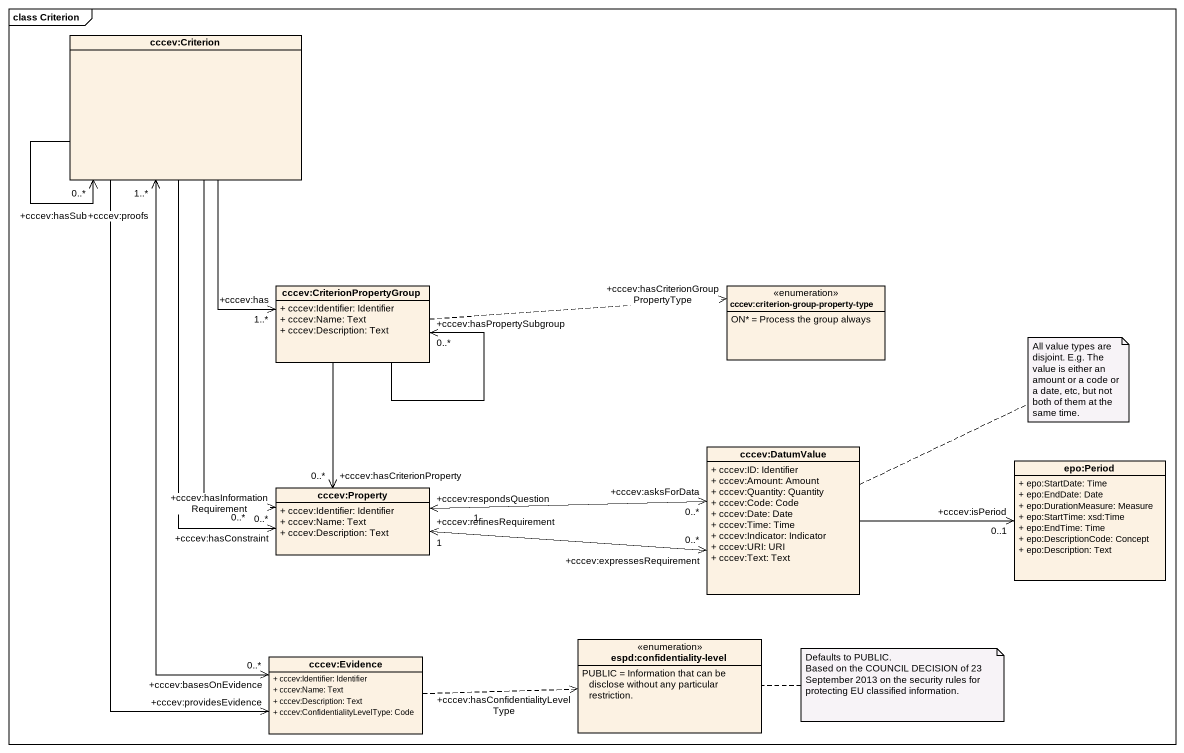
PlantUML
@startuml
mainframe class Criterion
hide circle
hide empty members
skinparam classAttributeIconSize 0
class "cccev:Criterion" as cccev_Criterion #FCF2E3
class "cccev:CriterionPropertyGroup" as cccev_CriterionPropertyGroup #FCF2E3 {
  + cccev:Identifier: Identifier
  + cccev:Name: Text
  + cccev:Description: Text
}
enum "cccev:criterion-group-property-type" as cccev_criterion_group {
  ON* = Process the group always
}
class "cccev:DatumValue" as cccev_DatumValue #FCF2E3 {
  + cccev:ID: Identifier
  + cccev:Amount: Amount
  + cccev:Quantity: Quantity
  + cccev:Code: Code
  + cccev:Date: Date
  + cccev:Time: Time
  + cccev:Indicator: Indicator
  + cccev:URI: URI
  + cccev:Text: Text
}
class "cccev:Property" as cccev_Property #FCF2E3 {
  + cccev:Identifier: Identifier
  + cccev:Name: Text
  + cccev:Description: Text
}
class "epo:Period" as epo_Period {
  + epo:StartDate: Time
  + epo:EndDate: Date
  + epo:DurationMeasure: Measure
  + epo:StartTime: xsd:Time
  + epo:EndTime: Time
  + epo:DescriptionCode: Concept
  + epo:Description: Text
}
enum "espd:confidentiality-level" as espd_confidentiality_level {
  PUBLIC = Information that can be disclose without any particular restriction.
}
class "cccev:Evidence" as cccev_Evidence #FCF2E3 {
  + cccev:Identifier: Identifier
  + cccev:Name: Text
  + cccev:Description: Text
  + cccev:ConfidentialityLevelType: Code
}
cccev_Criterion --> "+cccev:hasSub\n0..*" cccev_Criterion
cccev_Criterion --> "+cccev:has\n1..*" cccev_CriterionPropertyGroup
cccev_Criterion --> "+cccev:hasConstraint\n0..*" cccev_Property
cccev_Criterion --> "+cccev:hasInformationRequirement\n0..*" cccev_Property
cccev_Criterion "+cccev:proofs\n1..*" <--> "+cccev:basesOnEvidence\n0..*" cccev_Evidence
cccev_Criterion --> "+cccev:providesEvidence" cccev_Evidence
cccev_CriterionPropertyGroup --> "+cccev:hasPropertySubgroup\n0..*" cccev_CriterionPropertyGroup
cccev_CriterionPropertyGroup .right.> "+cccev:hasCriterionGroupPropertyType" cccev_criterion_group
cccev_CriterionPropertyGroup --> "+cccev:hasCriterionProperty\n0..*" cccev_Property
cccev_DatumValue -right-> "+cccev:isPeriod\n0..1" epo_Period
cccev_Property "+cccev:refinesRequirement\n1" <-right-> "+cccev:expressesRequirement\n0..*" cccev_DatumValue
cccev_Property "+cccev:respondsQuestion\n1" <-right-> "+cccev:asksForData\n0..*" cccev_DatumValue
cccev_Evidence .right.> "+cccev:hasConfidentialityLevelType" espd_confidentiality_level
note right of cccev_DatumValue : All value types are disjoint. E.g. The value is either an amount or a code or a date, etc, but not both of them at the same time.
note right of espd_confidentiality_level
  Defaults to PUBLIC.
  Based on the COUNCIL DECISION of 23 September 2013 on the security rules for protecting EU classified information.
end note
@enduml
